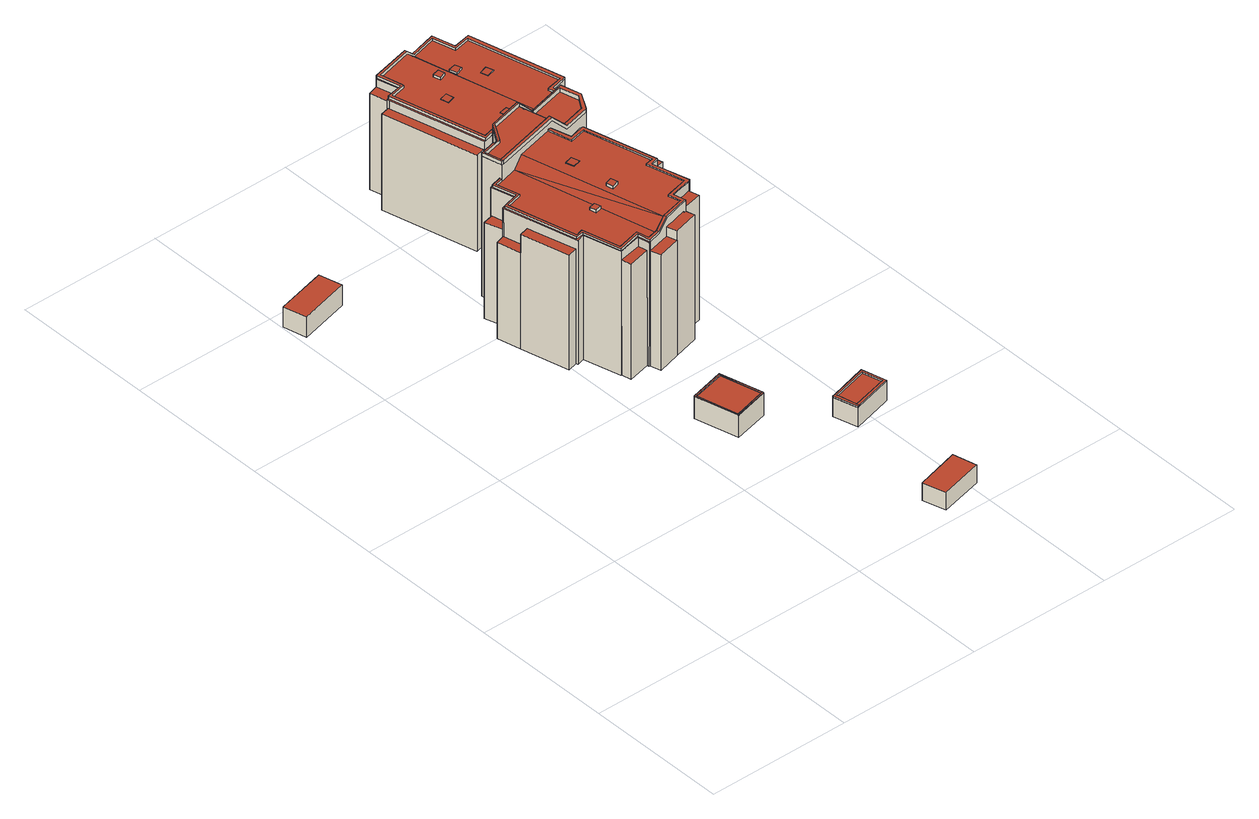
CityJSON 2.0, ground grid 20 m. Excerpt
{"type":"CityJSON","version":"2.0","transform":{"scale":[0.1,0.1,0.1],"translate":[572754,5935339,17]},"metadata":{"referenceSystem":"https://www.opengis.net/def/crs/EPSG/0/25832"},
"CityObjects":{
"building1":{"type":"Building","attributes":{"Grundfläche 2D":"23.735954","Grundhöhe NN":"17.161"},"geometry":[{"type":"Solid","lod":"3","boundaries":[[[[0,1,2,3]],[[4,5,3,2]],[[5,6,0,3]],[[6,7,1,0]],[[7,4,2,1]],[[7,6,5,4]]]],"semantics":{"surfaces":[{"type":"RoofSurface"},{"type":"WallSurface"},{"type":"GroundSurface"}],"values":[[0,1,1,1,1,2]]}}]},
"building2":{"type":"Building","attributes":{"Grundfläche 2D":"31.979446","Grundhöhe NN":"17.640"},"children":["building2-1","building2-2"],"geometry":[{"type":"Solid","lod":"3","boundaries":[[[[8,9,10,11,12,13]],[[11,10,9,14,15]],[[12,11,15,16]],[[8,13,12,16,17]],[[9,8,17,14]],[[15,14,17,16]]]],"semantics":{"surfaces":[{"type":"RoofSurface"},{"type":"WallSurface"},{"type":"GroundSurface"}],"values":[[0,1,1,1,1,2]]}}]},
"building2-1":{"type":"BuildingInstallation","parents":["building2"],"geometry":[{"type":"MultiSurface","lod":"3","boundaries":[[[18,19,20,21,22,23]],[[12,13,21,20]],[[22,24,25,23]],[[10,11,19,18]],[[11,12,20,19]]],"semantics":{"surfaces":[{"type":"RoofSurface"},{"type":"WallSurface"}],"values":[0,1,1,1,1]}}]},
"building2-2":{"type":"BuildingInstallation","parents":["building2"],"geometry":[{"type":"MultiSurface","lod":"3","boundaries":[[[21,26,27,18,23,28,29,22]],[[28,23,25,30]],[[30,31,29,28]],[[22,29,31,24]],[[13,8,26,21]],[[8,9,27,26]],[[9,10,18,27]]],"semantics":{"surfaces":[{"type":"RoofSurface"},{"type":"WallSurface"}],"values":[0,1,1,1,1,1,1]}}]},
"building3":{"type":"Building","attributes":{"Grundfläche 2D":"20.869449","Grundhöhe NN":"18.067"},"geometry":[{"type":"Solid","lod":"3","boundaries":[[[[32,33,34,35]],[[36,37,35,34]],[[37,38,32,35]],[[38,39,33,32]],[[39,36,34,33]],[[39,38,37,36]]]],"semantics":{"surfaces":[{"type":"RoofSurface"},{"type":"WallSurface"},{"type":"GroundSurface"}],"values":[[0,1,1,1,1,2]]}}]},
"building4":{"type":"Building","attributes":{"Grundfläche 2D":"20.370387","Grundhöhe NN":"18.119"},"children":["building4-1","building4-2"],"geometry":[{"type":"Solid","lod":"3","boundaries":[[[[40,41,42,43,44,45,46]],[[40,46,47,48]],[[49,43,42,41,40,48,50]],[[44,43,49,51]],[[46,45,44,51,47]],[[49,50,48,47,51]]]],"semantics":{"surfaces":[{"type":"RoofSurface"},{"type":"WallSurface"},{"type":"GroundSurface"}],"values":[[0,1,1,1,1,2]]}}]},
"building4-1":{"type":"BuildingInstallation","parents":["building4"],"geometry":[{"type":"MultiSurface","lod":"3","boundaries":[[[52,53,54,55,56,57,58,59,60]],[[41,42,43,57,56,55]],[[43,44,58,57]],[[44,45,59,58]],[[52,60,61,62]],[[62,63,53,52]],[[53,63,64,54]]],"semantics":{"surfaces":[{"type":"RoofSurface"},{"type":"WallSurface"}],"values":[0,1,1,1,1,1,1]}}]},
"building4-2":{"type":"BuildingInstallation","parents":["building4"],"geometry":[{"type":"MultiSurface","lod":"3","boundaries":[[[60,59,65,66,55,54]],[[46,40,66,65]],[[40,41,55,66]],[[54,64,61,60]],[[45,46,65,59]]],"semantics":{"surfaces":[{"type":"RoofSurface"},{"type":"WallSurface"}],"values":[0,1,1,1,1]}}]},
"building5":{"type":"Building","attributes":{"Grundfläche 2D":"773.461046","Grundhöhe NN":"17.274"},"children":["building5-1","building5-2","building5-3","building5-4","building5-5","building5-6","building5-7","building5-8","building5-9"],"geometry":[{"type":"MultiSurface","lod":"3","boundaries":[[[67,68,69,70]],[[71,72,73,74,68]],[[74,69,68]],[[72,75,76,73]],[[77,78,75,72,79,80,81,82,83,84]],[[82,85,86,87,83]],[[85,88,89,90,91,92]],[[92,86,85]],[[93,94,90,89,95,96,97,98,99,100]],[[101,102,103,104,105,106,107,108,109,110,111,112,113,114,115,116,117,118,119,120,121]],[[119,122,123,120]],[[124,125,126,127,123,122,128,129,130,131,132,133,134,135,136,137,138]],[[139,140,141,142]],[[142,143,144,145,146,147,148,149,150,151,139]],[[141,140,152,153,154,155,156,157,158,159,160]],[[161,162,163,164,165,166,167,168,169,170,171,172,173,174,175,176,177,178,179,180,181,182,183,184]],[[183,185,186,184]],[[187,188,189,190,191,192,193,194,186,185,195,196,197,198,199,200,201,202,203,204,205,206]],[[207,208,209,210]],[[211,212,213,207,210]],[[214,215,209,208,216,217]],[[218,214,217,219]],[[220,221,222,218,223,224,225,226,227,228]],[[219,223,218]],[[229,230,231,232,233,234,235,236,237,238,239]],[[240,241,242]],[[243,241,240]],[[240,244,245,246,247,248,249,250,251,252,253,254,243]],[[255,242,241,256,257,258,259,260,261,262,263,264]],[[265,266,267,268,269,270,271,272,273,274,275,276,277,278,279,280,281,282,283,284,285,286,287]],[[288,289,290,291]],[[292,293,294,295]],[[296,297,298,299,300]],[[301,302,303,304]],[[305,306,307,308,309]],[[310,311,312,313]],[[314,315,316,317]],[[318,319,320,321]],[[322,323,324,325,326]],[[327,328,329,330]],[[331,332,333,334]],[[335,336,337,338,339]],[[340,341,342,343]],[[344,345,346,347]],[[348,349,350,351]],[[352,353,354,355,356]],[[67,221,357,358,359,79,72,71,68]],[[360,80,79,359]],[[360,361,81,80]],[[361,362,82,81]],[[85,82,362,363,89,88]],[[364,95,89,363]],[[364,365,96,95]],[[365,366,97,96]],[[366,367,98,97]],[[367,227,99,98]],[[226,225,93,100]],[[94,93,225,224]],[[224,223,90,94]],[[90,223,219,217,216,208,207,213,84,83,87,86,92,91]],[[77,84,213,212]],[[78,77,212,211]],[[209,215,214,218,222,70,69,74,73,76,75,78,211,210]],[[368,110,109,369]],[[370,371,372,113,112,111,110,368]],[[372,373,114,113]],[[374,375,116,115,114,373]],[[375,376,117,116]],[[376,377,118,117]],[[118,377,378,379,235,128,122,119]],[[129,128,235,234]],[[234,233,130,129]],[[233,232,231,132,131,130]],[[133,132,231,380]],[[380,381,134,133]],[[158,136,135,159]],[[138,137,136,158,157,156]],[[124,138,156,155]],[[155,154,125,124]],[[154,153,152,127,126,125]],[[152,140,139,151,121,120,123,127]],[[150,101,121,151]],[[150,149,102,101]],[[149,148,103,102]],[[148,147,146,105,104,103]],[[146,145,106,105]],[[107,106,145,144]],[[144,143,108,107]],[[263,175,174,173,255,264]],[[263,262,176,175]],[[177,176,262,261]],[[261,260,178,177]],[[260,259,179,178]],[[257,181,180,179,259,258]],[[257,256,182,181]],[[256,241,243,254,195,185,183,182]],[[253,196,195,254]],[[253,252,197,196]],[[252,251,198,197]],[[251,250,249,200,199,198]],[[249,248,201,200]],[[248,247,202,201]],[[247,246,203,202]],[[246,245,204,203]],[[206,205,283,282]],[[187,206,282,281]],[[281,280,188,187]],[[280,279,189,188]],[[190,189,279,278]],[[191,190,278,277]],[[192,191,277,276]],[[274,194,193,192,276,275]],[[382,383,162,161,184,186,194,274,384,385]],[[383,386,163,162]],[[386,387,388,165,164,163]],[[389,166,165,388]],[[390,167,166,389]],[[390,391,392,169,168,167]],[[392,393,394,171,170,169]],[[394,395,172,171]],[[284,283,205,204,220,228,396,397]],[[242,255,173,172,395,297,296,300,398,399,400,359,358,357,221,220,204,245,244,240]],[[360,359,400,401]],[[402,369,109,108,361,360,401]],[[160,362,361,108,143,142,141]],[[135,134,381,306,305,363,362,160,159]],[[403,364,363,305,309,404]],[[365,364,403,405]],[[366,365,405,406]],[[367,366,406,407]],[[228,227,367,407,396]],[[369,402,408,368]],[[352,356,372,371,370,368,408,409,353]],[[356,355,410,411,373,372]],[[411,412,329,328,314,317,375,374,373]],[[413,414,310,313,376,375,317]],[[312,377,376,313]],[[236,235,379,378,377,312,415,416,417]],[[417,292,295,237,236]],[[295,294,418,419,238,237]],[[419,420,321,320,421,422,230,229,239,238]],[[422,423,424,308,307,380,231,230]],[[306,381,380,307]],[[397,425,285,284]],[[339,265,287,286,285,425,426,336,335]],[[427,266,265,339,338,428]],[[331,334,429,430,268,267,266,427,431,345,344]],[[269,268,430,432]],[[270,269,432,433]],[[325,324,272,271,270,433,434,326]],[[435,273,272,324,323,436]],[[273,435,437,304,274]],[[342,341,438,439,383,382,385,384,274,304,303]],[[288,386,383,439,440,289]],[[441,388,387,386,288,291,442]],[[389,388,441,443]],[[390,389,443,444]],[[349,348,445,446,392,391,390,444,447]],[[448,299,298,394,393,392,446,449]],[[394,298,297,395]],[[291,290,450,442]],[[290,289,440,450]],[[293,292,417,451]],[[294,293,451,418]],[[300,299,448,398]],[[301,304,437,452]],[[302,301,452,453]],[[309,308,424,404]],[[311,310,414,454]],[[312,311,454,415]],[[314,328,327,315]],[[315,327,455,456,316]],[[317,316,456,413]],[[318,321,420,457]],[[319,318,457,458]],[[320,319,458,421]],[[322,326,434,459]],[[323,322,459,436]],[[330,329,412,460]],[[327,330,460,455]],[[331,344,347,332]],[[332,347,461,462,333]],[[334,333,462,429]],[[337,336,426,463]],[[338,337,463,428]],[[342,303,302,343]],[[343,302,453,464,340]],[[341,340,464,438]],[[346,345,431,465]],[[347,346,465,461]],[[350,349,447,466]],[[351,350,466,467]],[[348,351,467,445]],[[354,353,409,468]],[[355,354,468,410]],[[398,448,449,446,445,467,466,447,444,443,441,442,450,440,439,438,464,453,452,437,435,436,459,434,433,432,430,429,462,461,465,431,427,428,463,426,425,397,396,407,406,405,403,404,424,423,422,421,458,457,420,419,418,451,417,416,415,454,414,413,456,455,460,412,411,410,468,409,408,402,401,400,399]]],"semantics":{"surfaces":[{"type":"RoofSurface"},{"type":"WallSurface"},{"type":"GroundSurface"}],"values":[0,0,0,0,0,0,0,0,0,0,0,0,0,0,0,0,0,0,0,0,0,0,0,0,0,0,0,0,0,0,0,0,0,0,0,0,0,0,0,0,0,0,0,0,0,0,1,1,1,1,1,1,1,1,1,1,1,1,1,1,1,1,1,1,1,1,1,1,1,1,1,1,1,1,1,1,1,1,1,1,1,1,1,1,1,1,1,1,1,1,1,1,1,1,1,1,1,1,1,1,1,1,1,1,1,1,1,1,1,1,1,1,1,1,1,1,1,1,1,1,1,1,1,1,1,1,1,1,1,1,1,1,1,1,1,1,1,1,1,1,1,1,1,1,1,1,1,1,1,1,1,1,1,1,1,1,1,1,1,1,1,1,1,1,1,1,1,1,1,1,1,1,1,1,1,1,1,1,1,1,1,1,1,1,1,1,1,1,1,1,1,1,1,1,1,2]}}]},
"building5-1":{"type":"BuildingInstallation","parents":["building5"],"geometry":[{"type":"MultiSurface","lod":"3","boundaries":[[[100,99,469,470,67,70]],[[228,220,470,469]],[[220,221,67,470]],[[70,222,226,100]],[[227,228,469,99]]],"semantics":{"surfaces":[{"type":"RoofSurface"},{"type":"WallSurface"}],"values":[0,1,1,1,1]}}]},
"building5-2":{"type":"BuildingInstallation","parents":["building5"],"geometry":[{"type":"MultiSurface","lod":"3","boundaries":[[[471,472,473,474]],[[474,473,475,476]],[[473,472,477,475]],[[471,474,476,478]],[[472,471,478,477]]],"semantics":{"surfaces":[{"type":"RoofSurface"},{"type":"WallSurface"}],"values":[0,1,1,1,1]}}]},
"building5-3":{"type":"BuildingInstallation","parents":["building5"],"geometry":[{"type":"MultiSurface","lod":"3","boundaries":[[[479,480,481,482]],[[482,481,483,484]],[[484,485,479,482]],[[480,479,485,486]],[[486,483,481,480]]],"semantics":{"surfaces":[{"type":"RoofSurface"},{"type":"WallSurface"}],"values":[0,1,1,1,1]}}]},
"building5-4":{"type":"BuildingInstallation","parents":["building5"],"geometry":[{"type":"MultiSurface","lod":"3","boundaries":[[[487,488,489,490]],[[490,489,491,492]],[[487,490,492,493]],[[488,487,493,494]],[[489,488,494,491]]],"semantics":{"surfaces":[{"type":"RoofSurface"},{"type":"WallSurface"}],"values":[0,1,1,1,1]}}]},
"building5-5":{"type":"BuildingInstallation","parents":["building5"],"geometry":[{"type":"MultiSurface","lod":"3","boundaries":[[[495,496,497,498]],[[496,495,499,500]],[[498,497,501,502]],[[495,498,502,499]],[[497,496,500,501]]],"semantics":{"surfaces":[{"type":"RoofSurface"},{"type":"WallSurface"}],"values":[0,1,1,1,1]}}]},
"building5-6":{"type":"BuildingInstallation","parents":["building5"],"geometry":[{"type":"MultiSurface","lod":"3","boundaries":[[[503,504,505,506]],[[506,505,507,508]],[[503,506,508,509]],[[509,510,504,503]],[[510,507,505,504]]],"semantics":{"surfaces":[{"type":"RoofSurface"},{"type":"WallSurface"}],"values":[0,1,1,1,1]}}]},
"building5-7":{"type":"BuildingInstallation","parents":["building5"],"geometry":[{"type":"MultiSurface","lod":"3","boundaries":[[[511,512,513,514]],[[514,513,515,516]],[[511,514,516,517]],[[512,511,517,518]],[[513,512,518,515]]],"semantics":{"surfaces":[{"type":"RoofSurface"},{"type":"WallSurface"}],"values":[0,1,1,1,1]}}]},
"building5-8":{"type":"BuildingInstallation","parents":["building5"],"geometry":[{"type":"MultiSurface","lod":"3","boundaries":[[[519,520,521,522]],[[522,521,523,524]],[[519,522,524,525]],[[520,519,525,526]],[[521,520,526,523]]],"semantics":{"surfaces":[{"type":"RoofSurface"},{"type":"WallSurface"}],"values":[0,1,1,1,1]}}]},
"building5-9":{"type":"BuildingInstallation","parents":["building5"],"geometry":[{"type":"MultiSurface","lod":"3","boundaries":[[[527,528,529,530]],[[531,532,530,529]],[[527,530,532,533]],[[528,527,533,534]],[[534,531,529,528]]],"semantics":{"surfaces":[{"type":"RoofSurface"},{"type":"WallSurface"}],"values":[0,1,1,1,1]}}]}
},
"vertices":[
[80,764,32],[72,796,32],[2,779,32],[10,747,32],[2,779,2],[10,747,2],[80,764,2],[72,796,2],
[291,347,38],[242,335,38],[257,276,38],[257,274,38],[306,286,38],[306,288,38],[242,335,6],[257,274,6],[306,286,6],[291,347,6],
[257,276,39],[257,274,39],[306,286,39],[306,288,39],[304,288,39],[258,276,39],[304,288,38],[258,276,38],
[291,347,39],[242,335,39],[244,333,39],[290,344,39],[244,333,38],[290,344,38],
[403,25,37],[395,58,37],[334,42,37],[343,10,37],[334,42,11],[343,10,11],[403,25,11],[395,58,11],
[369,193,39],[372,194,39],[423,207,39],[426,208,39],[417,242,39],[364,228,39],[360,227,39],[360,227,11],[369,193,11],[426,208,11],[423,207,11],[417,242,11],
[415,238,41],[422,211,41],[371,198,41],[372,194,41],[423,207,41],[426,208,41],[417,242,41],[364,228,41],[365,225,41],[365,225,39],[415,238,39],[422,211,39],[371,198,39],
[360,227,41],[369,193,41],
[220,642,214],[315,665,214],[314,669,214],[219,646,214],[325,668,203],[344,672,183],[326,672,201],[324,672,203],[343,676,183],[343,676,184],[390,704,183],[378,685,183],[381,681,183],[395,705,183],[388,733,183],[331,719,183],[332,717,183],[384,730,183],[311,715,205],[312,712,205],[331,717,184],[307,714,209],[303,713,214],[304,710,214],[311,712,206],[311,712,205],[242,674,214],[257,699,214],[255,701,214],[239,675,214],[233,673,214],[233,675,214],[214,670,214],[214,667,214],[373,899,146],[396,904,146],[427,778,146],[408,774,146],[404,773,146],[411,741,146],[388,735,146],[388,733,146],[389,731,146],[417,738,146],[417,739,146],[416,742,146],[409,770,146],[432,776,146],[432,777,146],[400,908,146],[376,903,146],[368,935,146],[329,925,146],[330,922,146],[365,931,146],[315,922,160],[316,919,160],[249,869,160],[271,874,160],[271,878,160],[264,906,160],[260,909,160],[268,876,160],[245,871,160],[277,739,160],[277,738,160],[299,744,160],[307,714,160],[311,715,160],[303,748,160],[299,747,160],[280,742,160],[330,922,143],[316,919,156],[362,727,156],[375,730,143],[388,733,143],[388,735,143],[411,741,143],[404,773,143],[408,774,143],[427,778,143],[396,904,143],[373,899,143],[365,931,143],[264,906,156],[271,878,156],[271,874,156],[249,869,156],[280,742,156],[299,747,156],[303,748,156],[311,715,156],[331,719,156],[338,461,201],[340,461,201],[336,478,201],[366,485,201],[368,486,201],[355,537,201],[366,540,201],[341,640,201],[341,641,201],[337,641,201],[319,636,201],[311,665,201],[307,664,201],[314,635,201],[315,631,201],[338,636,201],[361,543,201],[350,541,201],[363,489,201],[335,482,201],[331,481,201],[335,464,201],[302,456,201],[303,452,201],[288,453,188],[289,449,188],[210,609,188],[187,603,188],[211,504,188],[222,506,188],[235,454,188],[267,462,188],[270,448,188],[271,444,188],[273,449,188],[269,466,188],[237,458,188],[224,510,188],[220,509,188],[214,507,188],[191,601,188],[214,607,188],[206,639,188],[217,642,188],[217,645,188],[202,641,188],[332,717,177],[331,717,179],[326,672,196],[343,676,177],[378,685,177],[390,704,177],[384,730,177],[324,672,198],[324,672,197],[312,712,200],[311,712,200],[314,669,209],[311,712,201],[217,642,209],[220,642,209],[219,646,209],[304,710,209],[257,699,209],[242,674,209],[214,667,209],[214,670,209],[211,670,209],[275,739,156],[275,738,156],[277,738,156],[277,739,156],[245,871,156],[268,876,156],[260,909,156],[259,908,156],[267,877,156],[243,871,156],[243,869,156],[242,648,185],[302,456,199],[255,651,199],[288,453,185],[220,642,185],[217,642,185],[206,639,185],[214,607,185],[191,601,185],[214,507,185],[220,509,185],[224,510,185],[237,458,185],[269,466,185],[273,449,185],[307,664,199],[335,464,199],[331,481,199],[335,482,199],[363,489,199],[350,541,199],[361,543,199],[338,636,199],[315,631,199],[314,635,199],[208,610,185],[185,604,185],[185,603,185],[210,501,185],[221,504,185],[234,453,185],[238,454,185],[266,460,185],[269,444,185],[271,444,185],[270,448,185],[267,462,185],[235,454,185],[222,506,185],[211,504,185],[187,603,185],[210,609,185],[202,641,185],[217,645,185],[216,646,185],[200,642,185],[200,640,185],[201,637,185],[336,478,186],[339,464,186],[370,471,186],[366,485,186],[259,908,144],[245,904,144],[253,874,144],[267,877,144],[315,665,186],[311,665,186],[319,636,186],[332,639,186],[325,668,186],[275,430,172],[307,438,172],[303,452,172],[271,444,172],[303,713,142],[307,714,142],[299,744,142],[285,740,142],[292,711,142],[390,906,130],[382,938,130],[368,935,130],[376,903,130],[424,809,130],[437,813,130],[413,912,130],[400,908,130],[230,866,144],[262,736,144],[275,739,144],[243,869,144],[238,440,172],[269,447,172],[266,460,172],[238,454,172],[235,453,172],[437,813,102],[424,809,102],[432,777,102],[445,780,102],[193,570,171],[180,567,171],[196,500,171],[210,504,171],[201,637,144],[200,640,144],[186,637,144],[195,606,144],[208,610,144],[342,447,186],[338,461,186],[303,452,186],[307,438,186],[193,570,144],[185,603,144],[172,599,144],[180,567,144],[341,640,186],[365,542,186],[379,545,186],[355,644,186],[416,742,102],[417,739,102],[430,743,102],[423,774,102],[409,770,102],[315,665,209],[344,672,177],[381,681,177],[395,705,177],[388,733,177],[331,719,177],[303,713,209],[255,701,209],[239,675,209],[233,673,209],[233,675,209],[417,738,143],[389,731,143],[417,739,143],[416,742,143],[409,770,143],[432,776,143],[432,777,143],[400,908,143],[376,903,143],[368,935,143],[329,925,143],[315,922,156],[299,744,156],[307,714,156],[338,461,199],[340,461,199],[289,449,185],[303,452,199],[336,478,199],[366,485,199],[368,486,199],[355,537,199],[366,540,199],[341,640,199],[341,641,199],[337,641,199],[319,636,199],[311,665,199],[211,670,3],[216,646,3],[325,668,3],[344,672,3],[381,681,3],[395,705,3],[389,731,3],[255,701,3],[292,711,3],[239,675,3],[233,673,3],[233,675,3],[417,738,3],[417,739,3],[423,774,3],[432,776,3],[432,777,3],[400,908,3],[390,906,3],[368,935,3],[329,925,3],[259,908,3],[253,874,3],[243,871,3],[243,869,3],[275,739,3],[275,738,3],[277,738,3],[285,740,3],[200,642,3],[200,640,3],[185,604,3],[195,606,3],[210,504,3],[210,501,3],[185,603,3],[221,504,3],[234,453,3],[235,453,3],[269,444,3],[269,447,3],[271,444,3],[338,461,3],[340,461,3],[339,464,3],[368,486,3],[366,485,3],[355,537,3],[366,540,3],[341,640,3],[341,641,3],[365,542,3],[332,639,3],[337,641,3],[370,471,3],[245,904,3],[275,430,3],[307,438,3],[382,938,3],[437,813,3],[413,912,3],[230,866,3],[262,736,3],[238,440,3],[445,780,3],[180,567,3],[196,500,3],[186,637,3],[342,447,3],[172,599,3],[379,545,3],[355,644,3],[430,743,3],
[211,670,214],[217,642,214],
[300,833,157],[289,830,157],[292,819,157],[302,822,157],[292,819,156],[302,822,156],[289,830,156],[300,833,156],
[378,852,144],[367,849,144],[370,839,144],[381,842,144],[370,839,143],[381,842,143],[378,852,143],[367,849,143],
[352,877,146],[342,875,146],[345,865,146],[355,868,146],[345,865,143],[355,868,143],[352,877,143],[342,875,143],
[335,768,157],[324,766,157],[327,754,157],[338,757,157],[335,768,156],[324,766,156],[327,754,156],[338,757,156],
[313,857,160],[322,860,160],[320,869,160],[310,867,160],[320,869,156],[310,867,156],[313,857,156],[322,860,156],
[258,535,189],[260,526,189],[269,528,189],[267,537,189],[269,528,185],[267,537,185],[258,535,185],[260,526,185],
[300,546,203],[290,543,203],[292,533,203],[302,536,203],[292,533,199],[302,536,199],[300,546,199],[290,543,199],
[294,608,200],[283,605,200],[286,594,200],[297,597,200],[286,594,199],[297,597,199],[294,608,199],[283,605,199]
]}
